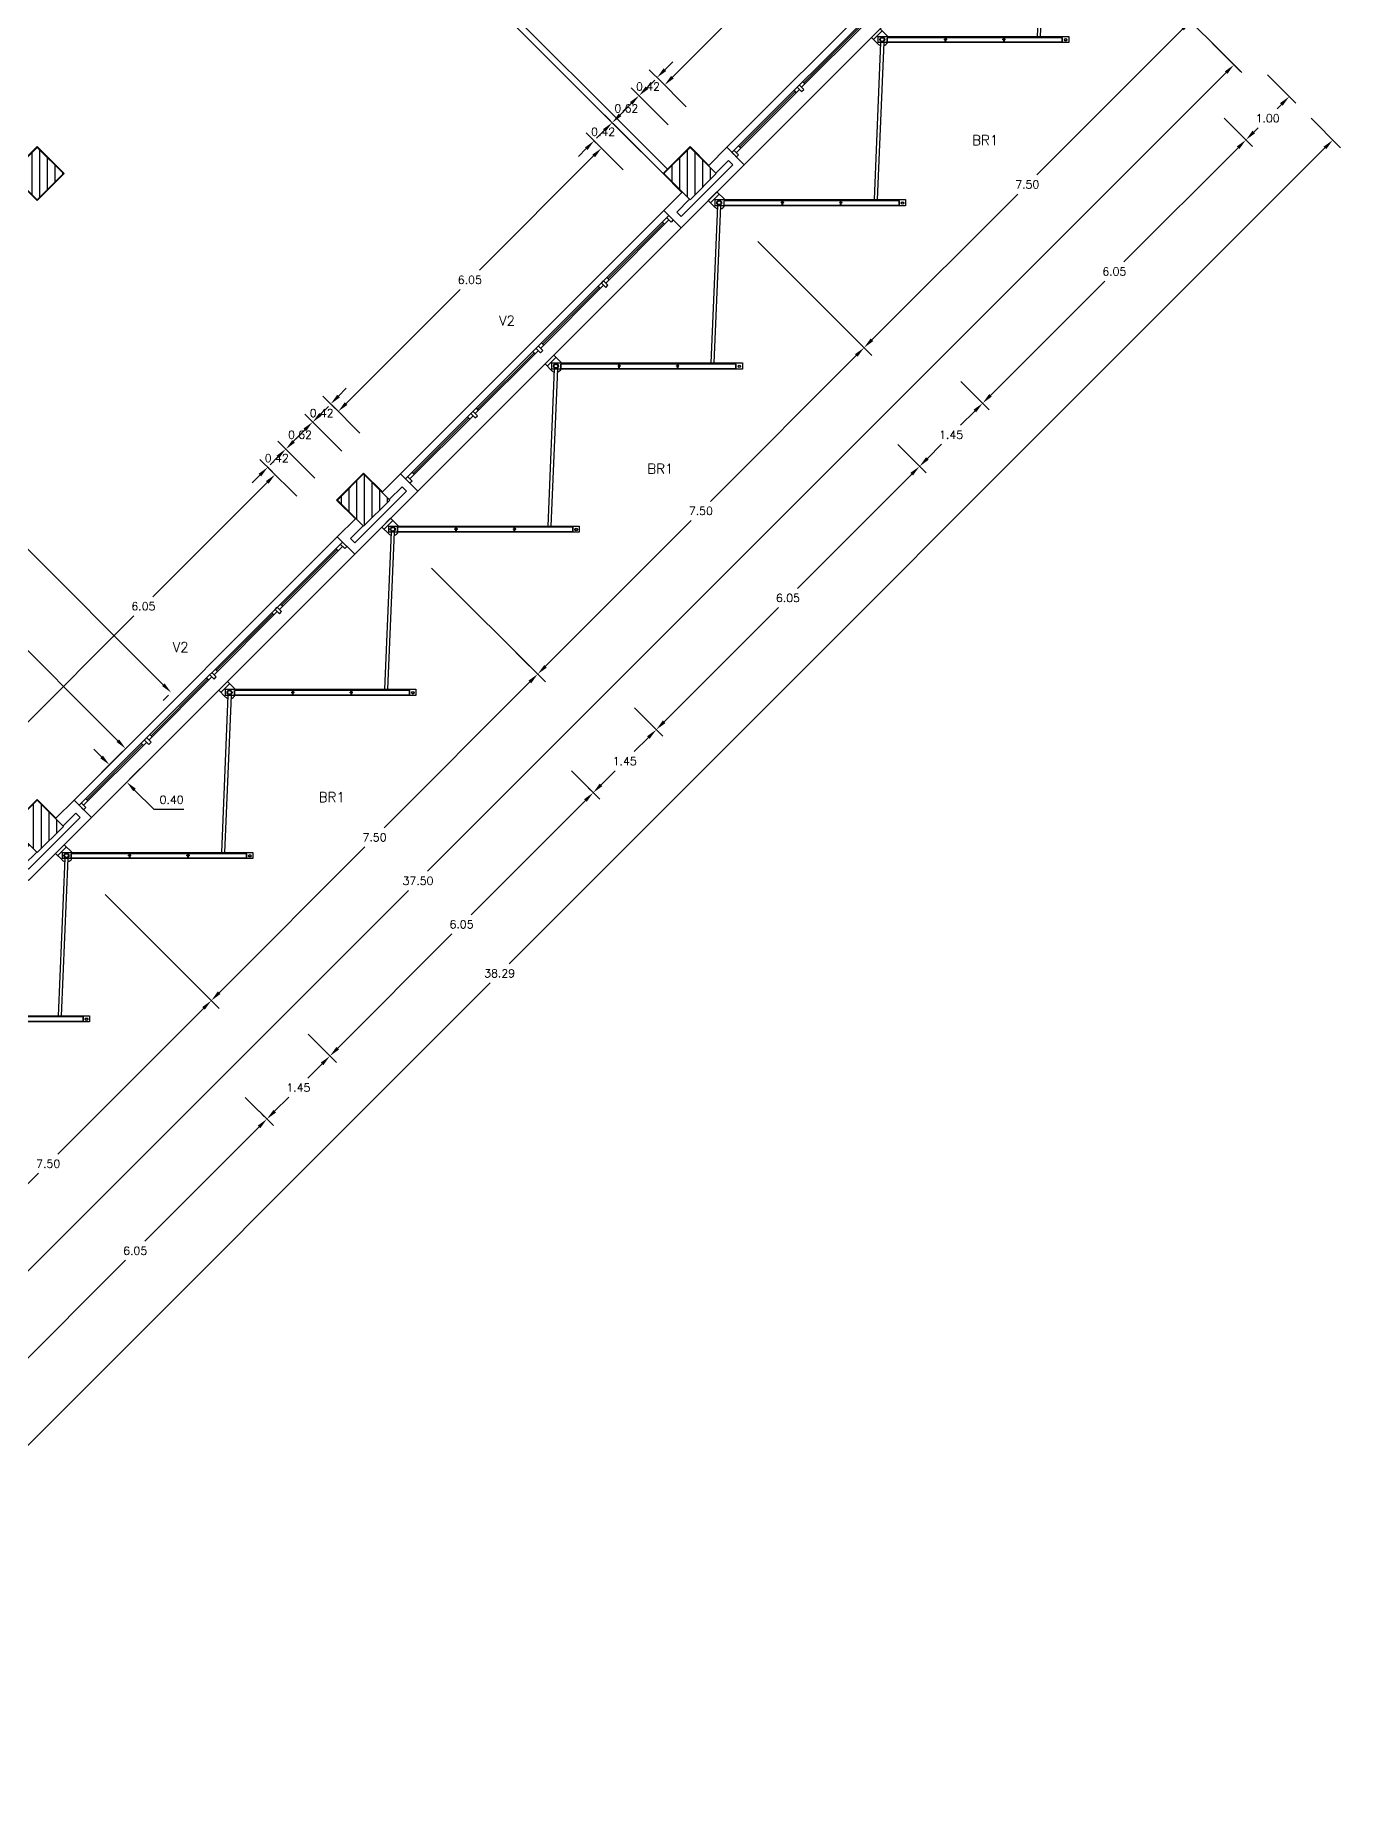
# Model space of a CAD drawing. Extents: x 19.8 to 90.6, y 5.5 to 74.
# Drawn here: x 62.1 to 83.31, y 6.1 to 34.88 of the extents above; entities that cross this region are included whole.
import ezdxf

# ---------------------------------------------------------------- set-up
doc = ezdxf.new("R2010")
doc.units = 0
doc.header["$MEASUREMENT"] = 0
doc.linetypes.add('Default', pattern=[0])
doc.linetypes.add('Solid', pattern=[0])
doc.layers.get('DEFPOINTS').update_dxf_attribs({"linetype": 'Solid'})
for name, color, linetype in [('1st floor plan$0$1F', 15, 'Continuous'), ('1st floor plan$0$2F', 7, 'Continuous'), ('1st floor plan$0$CAI', 52, 'Continuous'), ('1st floor plan$0$FACH', 142, 'Continuous'), ('1st floor plan$0$Hatch', 15, 'Continuous'), ('1st floor plan$0$Pillars', 30, 'Continuous'), ('Dimensions (COTAS)', 212, 'Solid'), ('Text O', 212, 'Default'), ('Xref_Plan', 7, 'Continuous')]:
    doc.layers.add(name, color=color, linetype=linetype)
doc.layers.add('1st floor plan$0$Interior Walls', color=7, linetype='Continuous', lineweight=30)
doc.layers.add('1st floor plan$0$Partitions', color=7, linetype='Continuous', lineweight=30)
doc.styles.add('Simplex', font='SIMPLEX.SHX')
doc.dimstyles.get("Standard").update_dxf_attribs({"dimtxt": 0.13, "dimasz": 0.18, "dimexe": 0.18, "dimexo": 0.0625, "dimgap": 0.09, "dimtad": 1, "dimtih": 1, "dimtoh": 1, "dimzin": 0, "dimdsep": 46, "dimtxsty": 'Simplex', "dimcen": 0.09, "dimadec": 0, "dimazin": 0, "dimtfac": 1, "dimtofl": 0, "dimtmove": 0, "dimatfit": 3, "dimfxl": 1, "dimtolj": 1, "dimtzin": 0, "dimarcsym": 0})

# ---------------------------------------------------------------- blocks, each defined once
blk = doc.blocks.new('*D14')
at = {"layer": 'DEFPOINTS', "color": 0}
for p in [(76.47, 27.875), (76.47, 27.875), (72.192, 23.597)]:
    blk.add_point(p, dxfattribs=at)
at = {"layer": 'Dimensions (COTAS)', "color": 0, "lineweight": -2}
for p, q in [((76.425, 27.919), (76.342, 28.002)), ((76.342, 27.748), (74.486, 25.891)), ((72.319, 23.724), (74.176, 25.581)), ((72.147, 23.641), (72.064, 23.724))]:
    blk.add_line(p, q, dxfattribs=at)
at = {"layer": 'Dimensions (COTAS)', "color": 0}
for points in [[(76.321, 27.769), (76.363, 27.727), (76.47, 27.875)], [(72.298, 23.746), (72.34, 23.703), (72.192, 23.597)]]:
    blk.add_solid(points, dxfattribs=at)
at = {"layer": 'Dimensions (COTAS)', "color": 0, "insert": (74.331, 25.736), "char_height": 0.13, "attachment_point": 5, "style": 'Simplex'}
blk.add_mtext('\\A1;6.05', dxfattribs=at)
blk = doc.blocks.new('*D15')
at = {"layer": 'DEFPOINTS', "color": 0}
for p in [(73.8, 31.57), (75.568, 29.802), (68.497, 26.267)]:
    blk.add_point(p, dxfattribs=at)
at = {"layer": 'Dimensions (COTAS)', "color": 0, "lineweight": -2}
for p, q in [((73.844, 31.526), (75.695, 29.675)), ((75.441, 29.675), (73.071, 27.305)), ((70.392, 24.626), (72.761, 26.995)), ((68.541, 26.222), (70.392, 24.371))]:
    blk.add_line(p, q, dxfattribs=at)
at = {"layer": 'Dimensions (COTAS)', "color": 0}
for points in [[(75.419, 29.696), (75.462, 29.654), (75.568, 29.802)], [(70.371, 24.647), (70.413, 24.605), (70.265, 24.499)]]:
    blk.add_solid(points, dxfattribs=at)
at = {"layer": 'Dimensions (COTAS)', "color": 0, "insert": (72.916, 27.15), "char_height": 0.13, "attachment_point": 5, "style": 'Simplex'}
blk.add_mtext('\\A1;7.50', dxfattribs=at)
blk = doc.blocks.new('*D16')
at = {"layer": 'DEFPOINTS', "color": 0}
for p in [(65.997, 27.741), (65.997, 27.741), (61.719, 23.463)]:
    blk.add_point(p, dxfattribs=at)
at = {"layer": 'Dimensions (COTAS)', "color": 0, "lineweight": -2}
for p, q in [((65.953, 27.785), (65.87, 27.868)), ((65.87, 27.614), (64.013, 25.757)), ((61.847, 23.59), (63.703, 25.447)), ((61.675, 23.507), (61.592, 23.59))]:
    blk.add_line(p, q, dxfattribs=at)
at = {"layer": 'Dimensions (COTAS)', "color": 0}
for points in [[(65.849, 27.635), (65.891, 27.592), (65.997, 27.741)], [(61.825, 23.611), (61.868, 23.569), (61.719, 23.463)]]:
    blk.add_solid(points, dxfattribs=at)
at = {"layer": 'Dimensions (COTAS)', "color": 0, "insert": (63.858, 25.602), "char_height": 0.13, "attachment_point": 5, "style": 'Simplex'}
blk.add_mtext('\\A1;6.05', dxfattribs=at)
blk = doc.blocks.new('*D17')
at = {"layer": 'DEFPOINTS', "color": 0}
for p in [(79.104, 36.873), (81.578, 34.398), (52.587, 10.357)]:
    blk.add_point(p, dxfattribs=at)
at = {"layer": 'Dimensions (COTAS)', "color": 0, "lineweight": -2}
for p, q in [((79.148, 36.829), (81.706, 34.271)), ((81.451, 34.271), (68.475, 21.295)), ((55.189, 8.009), (68.165, 20.985)), ((52.631, 10.312), (55.189, 7.754))]:
    blk.add_line(p, q, dxfattribs=at)
at = {"layer": 'Dimensions (COTAS)', "color": 0}
for points in [[(81.43, 34.292), (81.472, 34.25), (81.578, 34.398)], [(55.168, 8.03), (55.21, 7.988), (55.062, 7.882)]]:
    blk.add_solid(points, dxfattribs=at)
at = {"layer": 'Dimensions (COTAS)', "color": 0, "insert": (68.32, 21.14), "char_height": 0.13, "attachment_point": 5, "style": 'Simplex'}
blk.add_mtext('\\A1;37.50', dxfattribs=at)
blk = doc.blocks.new('*D18')
at = {"layer": 'DEFPOINTS', "color": 0}
for p in [(83.184, 33.175), (83.184, 33.175), (56.108, 6.1)]:
    blk.add_point(p, dxfattribs=at)
at = {"layer": 'Dimensions (COTAS)', "color": 0, "lineweight": -2}
for p, q in [((83.228, 33.131), (83.311, 33.048)), ((83.056, 33.048), (69.801, 19.792)), ((56.236, 6.227), (69.491, 19.482)), ((56.064, 6.144), (55.981, 6.227))]:
    blk.add_line(p, q, dxfattribs=at)
at = {"layer": 'Dimensions (COTAS)', "color": 0}
for points in [[(83.035, 33.069), (83.078, 33.027), (83.184, 33.175)], [(56.214, 6.248), (56.257, 6.206), (56.108, 6.1)]]:
    blk.add_solid(points, dxfattribs=at)
at = {"layer": 'Dimensions (COTAS)', "color": 0, "insert": (69.646, 19.637), "char_height": 0.13, "attachment_point": 5, "style": 'Simplex'}
blk.add_mtext('\\A1;38.29', dxfattribs=at)
blk = doc.blocks.new('*D21')
at = {"layer": 'DEFPOINTS', "color": 0}
for p in [(52.941, 33.918), (63.568, 23.29), (63.568, 23.29)]:
    blk.add_point(p, dxfattribs=at)
at = {"layer": 'Dimensions (COTAS)', "color": 0, "lineweight": -2}
for p, q in [((52.897, 33.873), (52.813, 33.79)), ((53.068, 33.79), (58.099, 28.759)), ((63.441, 23.417), (58.409, 28.449)), ((63.524, 23.245), (63.441, 23.162))]:
    blk.add_line(p, q, dxfattribs=at)
at = {"layer": 'Dimensions (COTAS)', "color": 0}
for points in [[(53.089, 33.811), (53.047, 33.769), (52.941, 33.917)], [(63.462, 23.438), (63.42, 23.396), (63.568, 23.29)]]:
    blk.add_solid(points, dxfattribs=at)
at = {"layer": 'Dimensions (COTAS)', "color": 0, "insert": (58.254, 28.604), "char_height": 0.13, "attachment_point": 5, "style": 'Simplex'}
blk.add_mtext('\\A1;15.03', dxfattribs=at)
blk = doc.blocks.new('*D22')
at = {"layer": 'DEFPOINTS', "color": 0}
for p in [(59.005, 29.502), (64.308, 24.199), (64.308, 24.199)]:
    blk.add_point(p, dxfattribs=at)
at = {"layer": 'Dimensions (COTAS)', "color": 0, "lineweight": -2}
for p, q in [((58.961, 29.458), (58.878, 29.375)), ((59.132, 29.375), (61.501, 27.006)), ((64.181, 24.326), (61.811, 26.696)), ((64.264, 24.155), (64.181, 24.072))]:
    blk.add_line(p, q, dxfattribs=at)
at = {"layer": 'Dimensions (COTAS)', "color": 0}
for points in [[(59.153, 29.396), (59.111, 29.354), (59.005, 29.502)], [(64.202, 24.348), (64.16, 24.305), (64.308, 24.199)]]:
    blk.add_solid(points, dxfattribs=at)
at = {"layer": 'Dimensions (COTAS)', "color": 0, "insert": (61.656, 26.851), "char_height": 0.13, "attachment_point": 5, "style": 'Simplex'}
blk.add_mtext('\\A1;7.50', dxfattribs=at)
blk = doc.blocks.new('L')
at = {"color": 0}
blk.add_line((0, 0.15), (0, -0.5), dxfattribs=at)
blk = doc.blocks.new('*D37')
at = {"layer": 'DEFPOINTS', "color": 0}
for p in [(66.888, 18.294), (66.888, 18.294), (65.863, 17.269)]:
    blk.add_point(p, dxfattribs=at)
at = {"layer": 'Dimensions (COTAS)', "color": 0, "lineweight": -2}
for p, q in [((66.844, 18.338), (66.761, 18.421)), ((66.761, 18.167), (66.531, 17.936)), ((65.99, 17.396), (66.221, 17.626)), ((65.819, 17.313), (65.736, 17.396))]:
    blk.add_line(p, q, dxfattribs=at)
at = {"layer": 'Dimensions (COTAS)', "color": 0}
for points in [[(66.74, 18.188), (66.782, 18.145), (66.888, 18.294)], [(65.969, 17.417), (66.011, 17.375), (65.863, 17.269)]]:
    blk.add_solid(points, dxfattribs=at)
at = {"layer": 'Dimensions (COTAS)', "color": 0, "insert": (66.376, 17.781), "char_height": 0.13, "attachment_point": 5, "style": 'Simplex'}
blk.add_mtext('\\A1;1.45', dxfattribs=at)
blk = doc.blocks.new('*D38')
at = {"layer": 'DEFPOINTS', "color": 0}
for p in [(68.497, 26.267), (70.265, 24.499), (63.194, 20.963)]:
    blk.add_point(p, dxfattribs=at)
at = {"layer": 'Dimensions (COTAS)', "color": 0, "lineweight": -2}
for p, q in [((68.541, 26.222), (70.392, 24.371)), ((70.137, 24.371), (67.768, 22.002)), ((65.089, 19.323), (67.458, 21.692)), ((63.238, 20.919), (65.089, 19.068))]:
    blk.add_line(p, q, dxfattribs=at)
at = {"layer": 'Dimensions (COTAS)', "color": 0}
for points in [[(70.116, 24.393), (70.159, 24.35), (70.265, 24.499)], [(65.067, 19.344), (65.11, 19.302), (64.961, 19.195)]]:
    blk.add_solid(points, dxfattribs=at)
at = {"layer": 'Dimensions (COTAS)', "color": 0, "insert": (67.613, 21.847), "char_height": 0.13, "attachment_point": 5, "style": 'Simplex'}
blk.add_mtext('\\A1;7.50', dxfattribs=at)
blk = doc.blocks.new('*D55')
at = {"layer": 'DEFPOINTS', "color": 0}
for p in [(63.194, 20.963), (64.961, 19.195), (57.89, 15.66)]:
    blk.add_point(p, dxfattribs=at)
at = {"layer": 'Dimensions (COTAS)', "color": 0, "lineweight": -2}
for p, q in [((63.238, 20.919), (65.089, 19.068)), ((64.834, 19.068), (62.465, 16.699)), ((59.785, 14.019), (62.155, 16.389)), ((57.935, 15.616), (59.785, 13.765))]:
    blk.add_line(p, q, dxfattribs=at)
at = {"layer": 'Dimensions (COTAS)', "color": 0}
for points in [[(64.813, 19.089), (64.855, 19.047), (64.961, 19.195)], [(59.764, 14.041), (59.807, 13.998), (59.658, 13.892)]]:
    blk.add_solid(points, dxfattribs=at)
at = {"layer": 'Dimensions (COTAS)', "color": 0, "insert": (62.31, 16.544), "char_height": 0.13, "attachment_point": 5, "style": 'Simplex'}
blk.add_mtext('\\A1;7.50', dxfattribs=at)
blk = doc.blocks.new('*D59')
at = {"layer": 'DEFPOINTS', "color": 0}
for p in [(65.863, 17.269), (65.863, 17.269), (61.585, 12.991)]:
    blk.add_point(p, dxfattribs=at)
at = {"layer": 'Dimensions (COTAS)', "color": 0, "lineweight": -2}
for p, q in [((65.819, 17.313), (65.736, 17.396)), ((65.736, 17.141), (63.879, 15.285)), ((61.712, 13.118), (63.569, 14.975)), ((61.541, 13.035), (61.458, 13.118))]:
    blk.add_line(p, q, dxfattribs=at)
at = {"layer": 'Dimensions (COTAS)', "color": 0}
for points in [[(65.714, 17.163), (65.757, 17.12), (65.863, 17.269)], [(61.691, 13.139), (61.733, 13.097), (61.585, 12.991)]]:
    blk.add_solid(points, dxfattribs=at)
at = {"layer": 'Dimensions (COTAS)', "color": 0, "insert": (63.724, 15.13), "char_height": 0.13, "attachment_point": 5, "style": 'Simplex'}
blk.add_mtext('\\A1;6.05', dxfattribs=at)
blk = doc.blocks.new('*D62')
at = {"layer": 'DEFPOINTS', "color": 0}
for p in [(63.568, 23.29), (63.588, 22.743), (63.851, 23.007)]:
    blk.add_point(p, dxfattribs=at)
at = {"layer": 'Dimensions (COTAS)', "color": 0, "lineweight": -2}
for p, q in [((63.178, 23.153), (63.05, 23.281)), ((63.524, 23.245), (63.178, 22.899)), ((63.807, 22.963), (63.461, 22.616)), ((63.715, 22.616), (64.028, 22.303)), ((64.028, 22.303), (64.515, 22.303))]:
    blk.add_line(p, q, dxfattribs=at)
at = {"layer": 'Dimensions (COTAS)', "color": 0}
for points in [[(63.199, 23.175), (63.156, 23.132), (63.305, 23.026)], [(63.736, 22.637), (63.694, 22.595), (63.588, 22.743)]]:
    blk.add_solid(points, dxfattribs=at)
at = {"layer": 'Dimensions (COTAS)', "color": 0, "insert": (64.316, 22.458), "char_height": 0.13, "attachment_point": 5, "style": 'Simplex'}
blk.add_mtext('\\A1;0.40', dxfattribs=at)
blk = doc.blocks.new('*D64')
at = {"layer": 'DEFPOINTS', "color": 0}
for p in [(71.166, 22.572), (71.166, 22.572), (66.888, 18.294)]:
    blk.add_point(p, dxfattribs=at)
at = {"layer": 'Dimensions (COTAS)', "color": 0, "lineweight": -2}
for p, q in [((71.122, 22.616), (71.039, 22.699)), ((71.039, 22.445), (69.182, 20.588)), ((67.016, 18.421), (68.872, 20.278)), ((66.844, 18.338), (66.761, 18.421))]:
    blk.add_line(p, q, dxfattribs=at)
at = {"layer": 'Dimensions (COTAS)', "color": 0}
for points in [[(71.018, 22.466), (71.06, 22.423), (71.166, 22.572)], [(66.994, 18.442), (67.037, 18.4), (66.888, 18.294)]]:
    blk.add_solid(points, dxfattribs=at)
at = {"layer": 'Dimensions (COTAS)', "color": 0, "insert": (69.027, 20.433), "char_height": 0.13, "attachment_point": 5, "style": 'Simplex'}
blk.add_mtext('\\A1;6.05', dxfattribs=at)
blk = doc.blocks.new('*D65')
at = {"layer": 'DEFPOINTS', "color": 0}
for p in [(72.192, 23.597), (72.192, 23.597), (71.166, 22.572)]:
    blk.add_point(p, dxfattribs=at)
at = {"layer": 'Dimensions (COTAS)', "color": 0, "lineweight": -2}
for p, q in [((72.147, 23.641), (72.064, 23.724)), ((72.064, 23.47), (71.834, 23.24)), ((71.294, 22.699), (71.524, 22.93)), ((71.122, 22.616), (71.039, 22.699))]:
    blk.add_line(p, q, dxfattribs=at)
at = {"layer": 'Dimensions (COTAS)', "color": 0}
for points in [[(72.043, 23.491), (72.085, 23.449), (72.192, 23.597)], [(71.272, 22.72), (71.315, 22.678), (71.166, 22.572)]]:
    blk.add_solid(points, dxfattribs=at)
at = {"layer": 'Dimensions (COTAS)', "color": 0, "insert": (71.679, 23.085), "char_height": 0.13, "attachment_point": 5, "style": 'Simplex'}
blk.add_mtext('\\A1;1.45', dxfattribs=at)
blk = doc.blocks.new('*D232')
at = {"layer": 'DEFPOINTS', "color": 0}
for p in [(66.609, 28.593), (66.729, 28.473), (66.291, 28.034)]:
    blk.add_point(p, dxfattribs=at)
at = {"layer": 'Dimensions (COTAS)', "color": 0, "lineweight": -2}
for p, q in [((66.736, 28.721), (66.863, 28.848)), ((66.685, 28.517), (66.481, 28.721)), ((66.247, 28.078), (66.043, 28.282)), ((66.043, 28.028), (65.916, 27.9))]:
    blk.add_line(p, q, dxfattribs=at)
at = {"layer": 'Dimensions (COTAS)', "color": 0}
for points in [[(66.715, 28.742), (66.757, 28.699), (66.609, 28.593)], [(66.022, 28.049), (66.064, 28.006), (66.17, 28.155)]]:
    blk.add_solid(points, dxfattribs=at)
at = {"layer": 'Dimensions (COTAS)', "color": 0, "insert": (66.402, 28.387), "char_height": 0.13, "attachment_point": 5, "style": 'Simplex'}
blk.add_mtext('\\A1;0.62', dxfattribs=at)
blk = doc.blocks.new('*D234')
at = {"layer": 'DEFPOINTS', "color": 0}
for p in [(63.857, 41.695), (63.857, 41.695), (52.941, 30.778)]:
    blk.add_point(p, dxfattribs=at)
at = {"layer": 'Dimensions (COTAS)', "color": 0, "lineweight": -2}
for p, q in [((63.73, 41.567), (58.554, 36.391)), ((63.901, 41.65), (63.984, 41.567)), ((53.068, 30.905), (58.244, 36.081)), ((52.985, 30.734), (53.068, 30.651))]:
    blk.add_line(p, q, dxfattribs=at)
at = {"layer": 'Dimensions (COTAS)', "color": 0}
for points in [[(63.709, 41.588), (63.751, 41.546), (63.857, 41.695)], [(53.047, 30.926), (53.089, 30.884), (52.941, 30.778)]]:
    blk.add_solid(points, dxfattribs=at)
at = {"layer": 'Dimensions (COTAS)', "color": 0, "insert": (58.399, 36.236), "char_height": 0.13, "attachment_point": 5, "style": 'Simplex'}
blk.add_mtext('\\A1;15.44', dxfattribs=at)
blk = doc.blocks.new('*D246')
at = {"layer": 'DEFPOINTS', "color": 0}
for p in [(66.172, 28.153), (66.291, 28.034), (65.997, 27.741)]:
    blk.add_point(p, dxfattribs=at)
at = {"layer": 'Dimensions (COTAS)', "color": 0, "lineweight": -2}
for p, q in [((66.247, 28.078), (66.044, 28.281)), ((66.299, 28.281), (66.426, 28.408)), ((65.953, 27.785), (65.751, 27.987)), ((65.751, 27.733), (65.624, 27.605))]:
    blk.add_line(p, q, dxfattribs=at)
at = {"layer": 'Dimensions (COTAS)', "color": 0}
for points in [[(66.278, 28.302), (66.32, 28.26), (66.172, 28.153)], [(65.73, 27.754), (65.772, 27.712), (65.878, 27.86)]]:
    blk.add_solid(points, dxfattribs=at)
at = {"layer": 'Dimensions (COTAS)', "color": 0, "insert": (66.025, 28.007), "char_height": 0.13, "attachment_point": 5, "style": 'Simplex'}
blk.add_mtext('\\A1;0.42', dxfattribs=at)
blk = doc.blocks.new('*D265')
at = {"layer": 'DEFPOINTS', "color": 0}
for p in [(79.104, 36.873), (80.871, 35.105), (73.8, 31.57)]:
    blk.add_point(p, dxfattribs=at)
at = {"layer": 'Dimensions (COTAS)', "color": 0, "lineweight": -2}
for p, q in [((79.148, 36.829), (80.999, 34.978)), ((80.744, 34.978), (78.375, 32.609)), ((75.695, 29.929), (78.065, 32.299)), ((73.844, 31.526), (75.695, 29.675))]:
    blk.add_line(p, q, dxfattribs=at)
at = {"layer": 'Dimensions (COTAS)', "color": 0}
for points in [[(80.723, 34.999), (80.765, 34.957), (80.871, 35.105)], [(75.674, 29.951), (75.716, 29.908), (75.568, 29.802)]]:
    blk.add_solid(points, dxfattribs=at)
at = {"layer": 'Dimensions (COTAS)', "color": 0, "insert": (78.22, 32.454), "char_height": 0.13, "attachment_point": 5, "style": 'Simplex'}
blk.add_mtext('\\A1;7.50', dxfattribs=at)
blk = doc.blocks.new('*D266')
at = {"layer": 'DEFPOINTS', "color": 0}
for p in [(77.495, 28.901), (77.495, 28.901), (76.47, 27.875)]:
    blk.add_point(p, dxfattribs=at)
at = {"layer": 'Dimensions (COTAS)', "color": 0, "lineweight": -2}
for p, q in [((77.451, 28.945), (77.368, 29.028)), ((77.368, 28.773), (77.137, 28.543)), ((76.597, 28.002), (76.827, 28.233)), ((76.425, 27.919), (76.342, 28.002))]:
    blk.add_line(p, q, dxfattribs=at)
at = {"layer": 'Dimensions (COTAS)', "color": 0}
for points in [[(77.346, 28.794), (77.389, 28.752), (77.495, 28.901)], [(76.576, 28.024), (76.618, 27.981), (76.47, 27.875)]]:
    blk.add_solid(points, dxfattribs=at)
at = {"layer": 'Dimensions (COTAS)', "color": 0, "insert": (76.982, 28.388), "char_height": 0.13, "attachment_point": 5, "style": 'Simplex'}
blk.add_mtext('\\A1;1.45', dxfattribs=at)
blk = doc.blocks.new('*D267')
at = {"layer": 'DEFPOINTS', "color": 0}
for p in [(71.912, 33.897), (72.032, 33.776), (71.594, 33.338)]:
    blk.add_point(p, dxfattribs=at)
at = {"layer": 'Dimensions (COTAS)', "color": 0, "lineweight": -2}
for p, q in [((71.988, 33.82), (71.785, 34.024)), ((72.039, 34.024), (72.166, 34.151)), ((71.55, 33.382), (71.346, 33.585)), ((71.346, 33.331), (71.219, 33.204))]:
    blk.add_line(p, q, dxfattribs=at)
at = {"layer": 'Dimensions (COTAS)', "color": 0}
for points in [[(72.018, 34.045), (72.06, 34.003), (71.912, 33.897)], [(71.325, 33.352), (71.367, 33.31), (71.474, 33.458)]]:
    blk.add_solid(points, dxfattribs=at)
at = {"layer": 'Dimensions (COTAS)', "color": 0, "insert": (71.705, 33.69), "char_height": 0.13, "attachment_point": 5, "style": 'Simplex'}
blk.add_mtext('\\A1;0.62', dxfattribs=at)
blk = doc.blocks.new('*D268')
at = {"layer": 'DEFPOINTS', "color": 0}
for p in [(72.204, 34.191), (72.326, 34.069), (72.032, 33.776)]:
    blk.add_point(p, dxfattribs=at)
at = {"layer": 'Dimensions (COTAS)', "color": 0, "lineweight": -2}
for p, q in [((72.282, 34.114), (72.077, 34.319)), ((72.331, 34.319), (72.459, 34.446)), ((71.988, 33.82), (71.783, 34.025)), ((71.783, 33.771), (71.656, 33.643))]:
    blk.add_line(p, q, dxfattribs=at)
at = {"layer": 'Dimensions (COTAS)', "color": 0}
for points in [[(72.31, 34.34), (72.352, 34.297), (72.204, 34.191)], [(71.762, 33.792), (71.804, 33.749), (71.911, 33.898)]]:
    blk.add_solid(points, dxfattribs=at)
at = {"layer": 'Dimensions (COTAS)', "color": 0, "insert": (72.057, 34.045), "char_height": 0.13, "attachment_point": 5, "style": 'Simplex'}
blk.add_mtext('\\A1;0.42', dxfattribs=at)
blk = doc.blocks.new('*D269')
at = {"layer": 'DEFPOINTS', "color": 0}
for p in [(71.301, 33.044), (71.301, 33.044), (67.023, 28.766)]:
    blk.add_point(p, dxfattribs=at)
at = {"layer": 'Dimensions (COTAS)', "color": 0, "lineweight": -2}
for p, q in [((71.256, 33.088), (71.173, 33.171)), ((71.173, 32.917), (69.317, 31.06)), ((67.15, 28.893), (69.007, 30.75)), ((66.978, 28.81), (66.895, 28.893))]:
    blk.add_line(p, q, dxfattribs=at)
at = {"layer": 'Dimensions (COTAS)', "color": 0}
for points in [[(71.152, 32.938), (71.195, 32.896), (71.301, 33.044)], [(67.129, 28.915), (67.171, 28.872), (67.023, 28.766)]]:
    blk.add_solid(points, dxfattribs=at)
at = {"layer": 'Dimensions (COTAS)', "color": 0, "insert": (69.162, 30.905), "char_height": 0.13, "attachment_point": 5, "style": 'Simplex'}
blk.add_mtext('\\A1;6.05', dxfattribs=at)
blk = doc.blocks.new('*D270')
at = {"layer": 'DEFPOINTS', "color": 0}
for p in [(66.901, 28.888), (67.023, 28.766), (66.729, 28.473)]:
    blk.add_point(p, dxfattribs=at)
at = {"layer": 'Dimensions (COTAS)', "color": 0, "lineweight": -2}
for p, q in [((67.028, 29.015), (67.155, 29.143)), ((66.978, 28.81), (66.773, 29.015)), ((66.685, 28.517), (66.48, 28.722)), ((66.48, 28.467), (66.353, 28.34))]:
    blk.add_line(p, q, dxfattribs=at)
at = {"layer": 'Dimensions (COTAS)', "color": 0}
for points in [[(67.007, 29.037), (67.049, 28.994), (66.901, 28.888)], [(66.459, 28.489), (66.501, 28.446), (66.607, 28.595)]]:
    blk.add_solid(points, dxfattribs=at)
at = {"layer": 'Dimensions (COTAS)', "color": 0, "insert": (66.754, 28.741), "char_height": 0.13, "attachment_point": 5, "style": 'Simplex'}
blk.add_mtext('\\A1;0.42', dxfattribs=at)
blk = doc.blocks.new('*D271')
at = {"layer": 'DEFPOINTS', "color": 0}
for p in [(71.475, 33.457), (71.594, 33.338), (71.301, 33.044)]:
    blk.add_point(p, dxfattribs=at)
at = {"layer": 'Dimensions (COTAS)', "color": 0, "lineweight": -2}
for p, q in [((71.602, 33.584), (71.729, 33.711)), ((71.55, 33.382), (71.348, 33.584)), ((71.256, 33.088), (71.054, 33.291)), ((71.054, 33.036), (70.927, 32.909))]:
    blk.add_line(p, q, dxfattribs=at)
at = {"layer": 'Dimensions (COTAS)', "color": 0}
for points in [[(71.581, 33.605), (71.623, 33.563), (71.475, 33.457)], [(71.033, 33.057), (71.075, 33.015), (71.181, 33.163)]]:
    blk.add_solid(points, dxfattribs=at)
at = {"layer": 'Dimensions (COTAS)', "color": 0, "insert": (71.328, 33.31), "char_height": 0.13, "attachment_point": 5, "style": 'Simplex'}
blk.add_mtext('\\A1;0.42', dxfattribs=at)
blk = doc.blocks.new('*D273')
at = {"layer": 'DEFPOINTS', "color": 0}
for p in [(76.604, 38.347), (76.604, 38.347), (72.326, 34.069)]:
    blk.add_point(p, dxfattribs=at)
at = {"layer": 'Dimensions (COTAS)', "color": 0, "lineweight": -2}
for p, q in [((76.56, 38.392), (76.477, 38.475)), ((76.477, 38.22), (74.62, 36.363)), ((72.453, 34.197), (74.31, 36.053)), ((72.282, 34.114), (72.199, 34.197))]:
    blk.add_line(p, q, dxfattribs=at)
at = {"layer": 'Dimensions (COTAS)', "color": 0}
for points in [[(76.455, 38.241), (76.498, 38.199), (76.604, 38.347)], [(72.432, 34.218), (72.474, 34.176), (72.326, 34.069)]]:
    blk.add_solid(points, dxfattribs=at)
at = {"layer": 'Dimensions (COTAS)', "color": 0, "insert": (74.465, 36.208), "char_height": 0.13, "attachment_point": 5, "style": 'Simplex'}
blk.add_mtext('\\A1;6.05', dxfattribs=at)
blk = doc.blocks.new('*D278')
at = {"layer": 'DEFPOINTS', "color": 0}
for p in [(82.477, 33.882), (82.477, 33.882), (81.773, 33.178)]:
    blk.add_point(p, dxfattribs=at)
at = {"layer": 'Dimensions (COTAS)', "color": 0, "lineweight": -2}
for p, q in [((82.432, 33.926), (82.349, 34.009)), ((82.349, 33.755), (82.28, 33.685)), ((81.729, 33.223), (81.646, 33.306)), ((81.9, 33.306), (81.97, 33.375))]:
    blk.add_line(p, q, dxfattribs=at)
at = {"layer": 'Dimensions (COTAS)', "color": 0}
for points in [[(82.328, 33.776), (82.37, 33.734), (82.477, 33.882)], [(81.879, 33.327), (81.921, 33.285), (81.773, 33.178)]]:
    blk.add_solid(points, dxfattribs=at)
at = {"layer": 'Dimensions (COTAS)', "color": 0, "insert": (82.125, 33.53), "char_height": 0.13, "attachment_point": 5, "style": 'Simplex'}
blk.add_mtext('\\A1;1.00', dxfattribs=at)
blk = doc.blocks.new('*D279')
at = {"layer": 'DEFPOINTS', "color": 0}
for p in [(81.773, 33.178), (81.773, 33.178), (77.495, 28.901)]:
    blk.add_point(p, dxfattribs=at)
at = {"layer": 'Dimensions (COTAS)', "color": 0, "lineweight": -2}
for p, q in [((81.729, 33.223), (81.646, 33.306)), ((81.646, 33.051), (79.789, 31.195)), ((77.622, 29.028), (79.479, 30.885)), ((77.451, 28.945), (77.368, 29.028))]:
    blk.add_line(p, q, dxfattribs=at)
at = {"layer": 'Dimensions (COTAS)', "color": 0}
for points in [[(81.624, 33.072), (81.667, 33.03), (81.773, 33.178)], [(77.601, 29.049), (77.643, 29.007), (77.495, 28.901)]]:
    blk.add_solid(points, dxfattribs=at)
at = {"layer": 'Dimensions (COTAS)', "color": 0, "insert": (79.634, 31.04), "char_height": 0.13, "attachment_point": 5, "style": 'Simplex'}
blk.add_mtext('\\A1;6.05', dxfattribs=at)
blk = doc.blocks.new('1st floor plan$0$BR 1')
at = {"layer": '1st floor plan$0$FACH'}
for p, q in [((5.474, 5.056), (5.367, 2.504)), ((5.524, 5.056), (5.417, 2.504)), ((2.849, 2.594), (2.707, 2.453)), ((2.813, 2.63), (2.939, 2.504)), ((2.672, 2.488), (2.778, 2.382)), ((2.822, 2.405), (2.715, -0.147)), ((2.872, 2.403), (2.765, -0.147)), ((2.778, 2.504), (2.778, 2.404)), ((2.778, 2.504), (2.85, 2.504)), ((2.928, 2.404), (2.778, 2.404)), ((2.85, 2.504), (5.878, 2.504)), ((5.778, 2.484), (2.928, 2.484)), ((3.873, 2.459), (3.858, 2.459)), ((3.858, 2.449), (3.858, 2.459)), ((3.873, 2.449), (3.858, 2.449)), ((3.898, 2.459), (3.883, 2.459)), ((3.898, 2.449), (3.883, 2.449)), ((3.898, 2.449), (3.898, 2.459)), ((4.823, 2.459), (4.808, 2.459)), ((4.808, 2.449), (4.808, 2.459)), ((4.823, 2.449), (4.808, 2.449)), ((4.848, 2.459), (4.833, 2.459)), ((4.848, 2.449), (4.833, 2.449)), ((4.848, 2.449), (4.848, 2.459)), ((5.878, 2.404), (5.778, 2.404)), ((5.878, 2.504), (5.878, 2.404)), ((0.021, -0.163), (0.163, -0.021)), ((0.021, -0.163), (0.127, -0.269)), ((0.198, -0.057), (0.057, -0.198)), ((0.127, -0.147), (0.127, -0.247)), ((0.127, -0.147), (0.199, -0.147)), ((0.277, -0.247), (0.127, -0.247)), ((0.163, -0.021), (0.289, -0.147)), ((0.199, -0.147), (3.227, -0.147)), ((3.127, -0.167), (0.277, -0.167)), ((1.207, -0.202), (1.207, -0.192)), ((1.222, -0.192), (1.207, -0.192)), ((1.222, -0.202), (1.207, -0.202)), ((1.247, -0.192), (1.232, -0.192)), ((1.247, -0.202), (1.232, -0.202)), ((1.247, -0.202), (1.247, -0.192)), ((2.157, -0.202), (2.157, -0.192)), ((2.172, -0.192), (2.157, -0.192)), ((2.172, -0.202), (2.157, -0.202)), ((2.197, -0.192), (2.182, -0.192)), ((2.197, -0.202), (2.182, -0.202)), ((2.197, -0.202), (2.197, -0.192)), ((3.227, -0.247), (3.127, -0.247)), ((3.227, -0.147), (3.227, -0.247))]:
    blk.add_line(p, q, dxfattribs=at)
at = {"layer": '1st floor plan$0$FACH', "color": 7}
for p, q in [((2.928, 2.404), (2.928, 2.484)), ((5.778, 2.404), (2.928, 2.404)), ((2.933, 2.409), (2.933, 2.484)), ((3.873, 2.409), (2.933, 2.409)), ((3.873, 2.409), (3.873, 2.484)), ((3.878, 2.404), (3.878, 2.484)), ((3.883, 2.409), (3.883, 2.484)), ((4.823, 2.409), (3.883, 2.409)), ((4.823, 2.409), (4.823, 2.484)), ((4.828, 2.404), (4.828, 2.484)), ((4.833, 2.409), (4.833, 2.484)), ((5.773, 2.409), (4.833, 2.409)), ((5.773, 2.409), (5.773, 2.484)), ((5.778, 2.404), (5.778, 2.484)), ((0.277, -0.247), (0.277, -0.167)), ((3.127, -0.247), (0.277, -0.247)), ((0.282, -0.242), (0.282, -0.167)), ((1.222, -0.242), (0.282, -0.242)), ((1.222, -0.242), (1.222, -0.167)), ((1.227, -0.247), (1.227, -0.167)), ((1.232, -0.242), (1.232, -0.167)), ((2.172, -0.242), (1.232, -0.242)), ((2.172, -0.242), (2.172, -0.167)), ((2.177, -0.247), (2.177, -0.167)), ((2.182, -0.242), (2.182, -0.167)), ((3.122, -0.242), (2.182, -0.242)), ((3.122, -0.242), (3.122, -0.167)), ((3.127, -0.247), (3.127, -0.167))]:
    blk.add_line(p, q, dxfattribs=at)
for centre, radius in [((2.849, 2.453), 0.04), ((2.849, 2.453), 0.03), ((5.828, 2.448), 0.0206), ((5.828, 2.448), 0.0166), ((0.198, -0.198), 0.04), ((0.198, -0.198), 0.03), ((3.178, -0.203), 0.0206), ((3.178, -0.203), 0.0166)]:
    blk.add_circle(centre, radius, dxfattribs=at)
at = {"layer": '1st floor plan$0$FACH'}
for centre, start, end in [((2.849, 2.453), 225.0001, 253.5546), ((2.849, 2.453), 282.5105, 330.5859), ((0.198, -0.198), 225.0001, 253.5546), ((0.198, -0.198), 282.5105, 330.5859)]:
    blk.add_arc(centre, 0.1, start, end, dxfattribs=at)
blk = doc.blocks.new('1st floor plan$0$J1')
at = {"layer": '1st floor plan$0$2F', "linetype": 'Continuous'}
for p, q in [((6.05, 0.4), (0, 0.4)), ((6.05, 0), (0, 0))]:
    blk.add_line(p, q, dxfattribs=at)
at = {"layer": '1st floor plan$0$CAI'}
for p, q in [((0, 0.22), (0.05, 0.22)), ((0, 0.12), (0, 0.22)), ((2.925, 0.17), (2.925, 0.12)), ((3, 0.22), (3, 0.12)), ((3.05, 0.22), (3.05, 0.12)), ((3.125, 0.17), (3.125, 0.12)), ((6.05, 0.22), (6.05, 0.12))]:
    blk.add_line(p, q, dxfattribs=at)
at = {"layer": '1st floor plan$0$CAI', "linetype": 'Continuous'}
for p, q in [((6.05, 0.12), (0, 0.12)), ((0.05, 0.22), (0.05, 0.12)), ((1.5, 0.17), (0.05, 0.17)), ((0.15, 0.17), (0.15, 0.12)), ((1.425, 0.12), (1.425, 0.17)), ((1.55, 0.22), (1.5, 0.22)), ((1.5, 0.22), (1.5, 0.12)), ((1.55, 0.12), (1.5, 0.12)), ((1.55, 0.22), (1.55, 0.12)), ((3, 0.17), (1.55, 0.17)), ((1.625, 0.17), (1.625, 0.12)), ((3.05, 0.22), (3, 0.22)), ((4.5, 0.17), (3.05, 0.17)), ((4.425, 0.17), (4.425, 0.12)), ((4.55, 0.22), (4.5, 0.22)), ((4.5, 0.22), (4.5, 0.12)), ((4.55, 0.22), (4.55, 0.12)), ((6, 0.17), (4.55, 0.17)), ((4.625, 0.12), (4.625, 0.17)), ((5.9, 0.17), (5.9, 0.12)), ((6, 0.22), (6.05, 0.22)), ((6, 0.22), (6, 0.12))]:
    blk.add_line(p, q, dxfattribs=at)
at = {"layer": '1st floor plan$0$CAI', "color": 15}
for p, q in [((0.15, 0.145), (1.425, 0.145)), ((2.925, 0.145), (1.625, 0.145)), ((3.125, 0.145), (4.425, 0.145)), ((5.9, 0.145), (4.625, 0.145))]:
    blk.add_line(p, q, dxfattribs=at)
blk = doc.blocks.new('1st floor plan$0$P2')
at = {"layer": '1st floor plan$0$Hatch'}
h = blk.add_hatch(dxfattribs=at)
h.set_pattern_fill('ANSI31', color=256, style=0)
h.set_pattern_definition([(45, (-41.75321, -29.09718), (-0.08838835, 0.08838835), [])])
h.paths.add_polyline_path([(-0.3, 0.3), (-0.3, -0.3), (0.3, -0.3), (0.3, 0.3)])
at = {"layer": '1st floor plan$0$Pillars'}
blk.add_lwpolyline([(-0.3, -0.3), (0.3, -0.3), (0.3, 0.3), (-0.3, 0.3)], close=True, dxfattribs=at)
blk = doc.blocks.new('1st floor plan$0$P1')
at = {"layer": '1st floor plan$0$1F'}
blk.add_lwpolyline([(-0.3, 0.29), (-0.595, 0.29), (-0.595, 0.39), (0.595, 0.39), (0.595, 0.29), (0.3, 0.29)], dxfattribs=at)
at = {"layer": '1st floor plan$0$Partitions'}
blk.add_lwpolyline([(-0.725, 0.12), (-0.31, 0.12), (-0.31, -0.31), (0.31, -0.31), (0.31, 0.12), (0.725, 0.12), (0.725, 0.52), (-0.725, 0.52)], close=True, dxfattribs=at)
at = {"layer": '1st floor plan$0$Interior Walls'}
blk.add_blockref('1st floor plan$0$P2', (0, 0), dxfattribs=at)
blk = doc.blocks.new('1st floor plan$0$P5')
at = {"layer": '1st floor plan$0$Partitions'}
blk.add_lwpolyline([(-0.31, -0.31), (-0.31, 0.31), (0.31, 0.31), (0.31, -0.31)], close=True, dxfattribs=at)
at = {"layer": '1st floor plan$0$Interior Walls'}
blk.add_blockref('1st floor plan$0$P2', (0, 0), dxfattribs=at)
blk = doc.blocks.new('1st floor plan')
at = {"layer": '1st floor plan$0$Interior Walls'}
blk.add_lwpolyline([(72.301, 32.63), (69.027, 35.905), (71.468, 38.344), (71.574, 38.238), (69.204, 35.869), (72.372, 32.701)], dxfattribs=at)
for p in [(73.015, 32.355), (67.712, 27.051), (62.409, 21.748), (57.105, 16.445)]:
    blk.add_blockref('1st floor plan$0$BR 1', p)
at = {"rotation": 224.9999384927916}
for name, p in [('1st floor plan$0$J1', (77.615, 37.336)), ('1st floor plan$0$P1', (72.74, 32.63)), ('1st floor plan$0$J1', (72.312, 32.033)), ('1st floor plan$0$P1', (67.436, 27.327)), ('1st floor plan$0$J1', (67.008, 26.73)), ('1st floor plan$0$P1', (62.133, 22.024))]:
    blk.add_blockref(name, p, dxfattribs=at)
at = {"layer": '1st floor plan$0$Partitions', "rotation": 45.00000000000007}
blk.add_blockref('1st floor plan$0$P5', (62.133, 32.63), dxfattribs=at)

msp = doc.modelspace()

# ---------------------------------------------------------------- block references
at = {"layer": 'Dimensions (COTAS)'}
for p, rotation in [((81.578, 34.398), 225.0000000000033), ((72.326, 34.069), 45.00000000000328), ((82.477, 33.882), 225.0000000000033), ((72.032, 33.776), 45.00000000000328), ((71.594, 33.338), 45.00000000000328), ((81.773, 33.178), 225.0000000000033), ((83.184, 33.175), 225.0000000000033), ((71.301, 33.044), 45.00000000000328), ((75.568, 29.802), 225.0000000000033), ((77.495, 28.901), 225.0000000000033), ((67.023, 28.766), 45.00000000000328), ((66.729, 28.473), 45.00000000000328), ((76.47, 27.875), 225.0000000000033), ((66.291, 28.034), 45.00000000000328), ((65.997, 27.741), 45.00000000000328), ((70.265, 24.499), 225.0000000000033), ((72.192, 23.597), 225.0000000000033), ((71.166, 22.572), 225.0000000000033), ((64.961, 19.195), 225.0000000000033), ((66.888, 18.294), 225.0000000000033), ((65.863, 17.269), 225.0000000000033)]:
    msp.add_blockref('L', p, dxfattribs=dict(at, rotation=rotation))
at = {"layer": 'Xref_Plan'}
msp.add_blockref('1st floor plan', (0, 0), dxfattribs=at)

# ---------------------------------------------------------------- texts
at = {"layer": 'Text O', "style": 'Simplex'}
for s, p in [('BR1', (77.323, 33.093)), ('V2', (69.635, 30.161)), ('BR1', (72.045, 27.756)), ('V2', (64.332, 24.858)), ('BR1', (66.706, 22.419))]:
    msp.add_text(s, height=0.16, dxfattribs=at).set_placement(p)

# ---------------------------------------------------------------- dimensions: what is measured, and where the dimension line sits
at = {"layer": 'Dimensions (COTAS)'}
for base, p1, p2, angle, picture, middle in [((63.857, 41.695), (52.941, 30.778), (63.857, 41.695), 45.0001, '*D234', (58.399, 36.236)), ((76.604, 38.347), (72.326, 34.069), (76.604, 38.347), 45, '*D273', (74.465, 36.208)), ((81.578, 34.398), (52.587, 10.357), (79.104, 36.873), 45, '*D17', (68.32, 21.14)), ((80.871, 35.105), (73.8, 31.57), (79.104, 36.873), 45, '*D265', (78.22, 32.454)), ((82.477, 33.882), (81.773, 33.178), (82.477, 33.882), 45, '*D278', (82.125, 33.53)), ((63.568, 23.29), (52.941, 33.918), (63.568, 23.29), 315, '*D21', (58.254, 28.604)), ((83.184, 33.175), (56.108, 6.1), (83.184, 33.175), 45, '*D18', (69.646, 19.637)), ((71.301, 33.044), (67.023, 28.766), (71.301, 33.044), 45, '*D269', (69.162, 30.905)), ((81.773, 33.178), (77.495, 28.901), (81.773, 33.178), 45, '*D279', (79.634, 31.04)), ((75.568, 29.802), (68.497, 26.267), (73.8, 31.57), 45, '*D15', (72.916, 27.15)), ((64.308, 24.199), (59.005, 29.502), (64.308, 24.199), 315, '*D22', (61.656, 26.851)), ((77.495, 28.901), (76.47, 27.875), (77.495, 28.901), 45, '*D266', (76.982, 28.388)), ((76.47, 27.875), (72.192, 23.597), (76.47, 27.875), 45, '*D14', (74.331, 25.736)), ((65.997, 27.741), (61.719, 23.463), (65.997, 27.741), 45, '*D16', (63.858, 25.602)), ((70.265, 24.499), (63.194, 20.963), (68.497, 26.267), 45, '*D38', (67.613, 21.847)), ((72.192, 23.597), (71.166, 22.572), (72.192, 23.597), 45, '*D65', (71.679, 23.085)), ((71.166, 22.572), (66.888, 18.294), (71.166, 22.572), 45, '*D64', (69.027, 20.433)), ((64.961, 19.195), (57.89, 15.66), (63.194, 20.963), 45, '*D55', (62.31, 16.544)), ((66.888, 18.294), (65.863, 17.269), (66.888, 18.294), 45, '*D37', (66.376, 17.781)), ((65.863, 17.269), (61.585, 12.991), (65.863, 17.269), 45, '*D59', (63.724, 15.13))]:
    dim = msp.add_linear_dim(base=base, p1=p1, p2=p2, angle=angle, dimstyle='Standard', dxfattribs=at)
    dim.commit()
    dim.dimension.update_dxf_attribs({"geometry": picture, "text_midpoint": middle})
for base, p1, p2, angle, picture, middle in [((72.204, 34.191), (72.032, 33.776), (72.326, 34.069), 45, '*D268', (72.057, 34.045)), ((71.912, 33.897), (71.594, 33.338), (72.032, 33.776), 45, '*D267', (71.705, 33.69)), ((71.475, 33.457), (71.301, 33.044), (71.594, 33.338), 45, '*D271', (71.328, 33.31)), ((66.901, 28.888), (66.729, 28.473), (67.023, 28.766), 45, '*D270', (66.754, 28.741)), ((66.609, 28.593), (66.291, 28.034), (66.729, 28.473), 45, '*D232', (66.402, 28.387)), ((66.172, 28.153), (65.997, 27.741), (66.291, 28.034), 45, '*D246', (66.025, 28.007)), ((63.588, 22.743), (63.568, 23.29), (63.851, 23.007), 315, '*D62', (64.316, 22.303))]:
    dim = msp.add_linear_dim(base=base, p1=p1, p2=p2, angle=angle, dimstyle='Standard', dxfattribs=at)
    dim.commit()
    dim.dimension.update_dxf_attribs({"geometry": picture, "text_midpoint": middle, "dimtype": 160})

doc.saveas('drawing.dxf')
